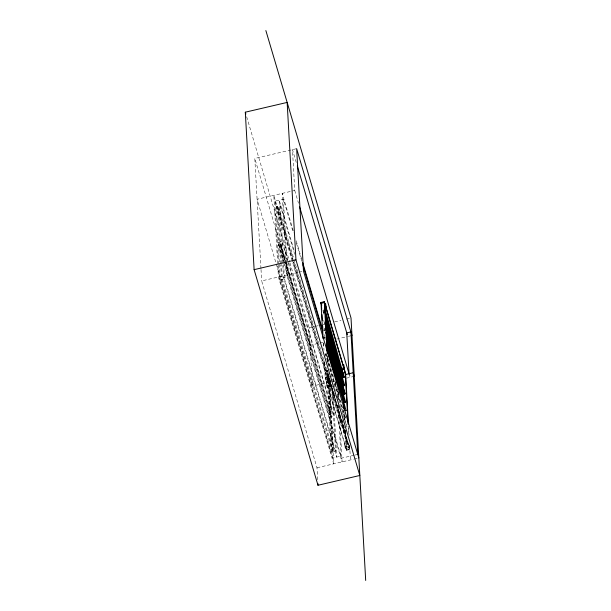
<?xml version="1.0" encoding="UTF-8"?>
<svg xmlns="http://www.w3.org/2000/svg" width="611" height="611" viewBox="0 0 611 611"><rect width="100%" height="100%" fill="white"/><g stroke="black" fill="none" stroke-linecap="round" stroke-linejoin="round"><path stroke-width="0.46" stroke-dasharray="3.06 2.29" d="M327.717 378.942L326.885 379.164L327.71 378.919L347.911 443.838L327.19 370.495L332.3 386.801M326.114 354.189L325.533 354.212L326.129 354.113M323.723 312.435C323.02 312.343 323.418 313.733 322.913 309.716M260.966 268.565L254.802 158.44L296.64 148.656M296.236 162.396L292.455 149.634L294.739 190.456L257.086 199.262L275.989 263.066M278.54 264.265L275.011 201.134L283.374 199.171L293.372 232.921M331.895 385.984L335.546 451.308L331.361 452.285L280.273 279.807L276.195 206.908L280.38 205.93L294.708 254.298M317.674 479.734L317.002 467.759L261.653 280.907L298.031 272.407M298.947 272.193L302.582 271.337M283.703 262.707L340.915 456.112L332.552 458.067L279.334 278.402L287.697 276.447L286.964 263.257M280.273 279.807L284.459 278.83L283.664 264.632M334.477 380.959L312.435 386.114L309.174 327.794L314.634 326.518M315.543 326.305L318.27 325.671M322.814 324.609L324.64 324.181M334.645 321.844L341.007 320.355M346.468 319.079L350.103 318.224M323.013 342.282L310.151 345.291L254.802 158.44M336.531 339.128L347.445 336.577M348.354 336.363L351.989 335.508M331.361 452.285L327.29 379.393L329.795 378.805M332.552 458.067L328.229 380.798L331.574 380.011M346.345 378.186L353.441 376.529M326.763 385.946L330.116 385.167L329.932 381.883L326.58 382.669L326.763 385.946L327.19 387.382L330.536 386.603L330.352 383.318L327.007 384.105L327.19 387.382M329.39 416.931L333.568 415.954L282.481 243.476L278.295 244.453L283.435 261.791M344.864 447.031L348.209 446.251L348.026 442.967L344.68 443.754L345.284 448.466L348.637 447.687L348.453 444.403L345.1 445.19L345.284 448.466M346.483 449.864L349.836 449.077M346.513 450.299L349.859 449.513L328.542 377.208L325.197 377.995L346.513 450.299L345.49 432.03M354.25 455.21L341.037 458.296L338.066 405.131M355.136 455.004L357.779 454.385M317.002 467.759L353.555 459.212M354.288 459.044L357.076 458.395M324.609 328.779L324.128 328.985L324.594 328.71M326.129 353.807L325.48 354.128L335.813 390.689M326.106 353.746L325.487 354.075L345.765 419.054L340.258 399.724M323.708 314.199C323.311 310.533 323.303 312.129 323.922 315.139M324.456 323.44L323.822 320.462L324.647 324.395M325.105 339.227L324.548 337.425L325.06 339.25M326.32 353.914L333.896 378.224M335.011 381.822L336.699 387.221M338.104 391.727L339.227 395.325M337.448 396.47L339.411 402.771M340.533 406.368L346.987 427.074L326.572 354.831M334.263 393.11L335.386 396.707M326.877 379.141L347.522 444.113L347.911 443.8L347.079 443.96L326.411 370.793L326.77 370.457L327.206 370.526L326.411 370.778L346.055 433.818L341.961 419.154M294.739 190.456L298.519 203.219M349.026 373.718L350.088 377.315L349.981 375.414M323.127 309.746L323.937 312.481M293.257 230.767L282.19 193.397L285.963 260.798M296.228 240.787L301.628 259.018M323.769 333.759L325.388 339.227M296.343 242.949L301.75 261.187M294.051 250.311L279.196 200.156L283.512 277.425L336.737 457.089L332.888 388.298M292.86 258.636L277.455 206.617L279.426 241.971L285.108 261.134M293.944 262.287L328.542 379.095L330.52 414.449L285.375 262.05M330.116 385.167L330.536 386.603M348.209 446.251L348.637 447.687M293.265 260.973L273.82 195.352L278.387 276.997L333.736 463.848L329.169 382.203L293.532 261.89M275.011 201.134L292.302 259.499M292.57 260.408L328.229 380.798M276.195 206.908L327.29 379.393M246.668 116.762L289.69 262.02M289.965 262.936L309.174 327.794M286.483 262.768L280.266 241.78L278.288 206.419L329.382 378.904L331.353 414.258L286.75 263.677M284.39 263.257L278.173 242.269L282.358 241.292L333.446 413.769L329.268 414.747L284.665 264.166M284.459 278.83L335.546 451.308M276.256 263.975L312.435 386.114M335.088 381.432L339.227 396.065M338.089 405.437L339.12 409.095M348.675 428.433L349.095 435.253M349.622 445.327L350.47 459.938M348.201 426.05L348.621 433.566M349.248 444.823L349.408 447.642L346.063 448.421L345.009 429.655M344.543 415.136L344.81 419.826M344.069 412.761L344.489 420.269M338.173 391.636L338.654 400.182M339.288 411.577L342.107 461.893L286.758 275.042L286.017 261.752M337.173 389.207L337.44 393.919M337.486 394.691L337.639 397.54M327.817 358L328.13 363.629M328.817 375.834L328.97 378.652L325.625 379.431L324.624 361.597M327.336 355.625L327.756 363.133M328.283 372.519L328.573 377.651L325.22 378.43L324.204 360.162M323.578 342.824L323.998 350.34M323.257 343.267L323.517 347.957M283.374 199.171L286.91 262.31M280.38 205.93L283.451 260.844M281.48 263.501L280.388 243.965L331.475 416.442L333.453 451.796L282.366 279.319L281.534 264.433M280.64 263.7L279.548 244.163L330.643 416.641L332.621 451.995L281.526 279.517L280.693 264.632M278.593 265.212L279.334 278.402M261.019 269.52L261.653 280.907M324.082 329.062L324.594 330.91L324.105 328.978L324.594 329.214L324.09 329.046M347.086 443.945L347.835 443.639L347.086 443.922M324.624 337.241L325.358 337.165L324.624 337.241M327.145 370.808L326.495 370.915L327.129 370.755M328.519 376.773L325.174 377.56L346.46 449.421L349.805 448.642L328.519 376.773"/><path stroke-width="0.92" d="M245.309 112.195L287.147 102.419L295.953 259.874L359.818 475.473L317.98 485.256L254.115 269.657L245.309 112.195L245.851 114.028M254.115 269.657L295.953 259.874M322.998 338.578L320.974 302.468L324.319 301.689L345.612 373.558L348.415 423.736M321.027 303.346L324.372 302.567M324.479 308.624L326.159 308.234L325.548 303.514L325.732 306.798M338.234 376.239L342.641 375.215M345.284 374.596L353.211 372.741L354.273 376.33M325.388 316.704L344.176 377.094L324.808 308.433M326.236 322.295L343.359 377.247L343.863 377.346L344.176 377.056L343.351 377.239L324.747 311.366M325.289 323.242L344.65 385.411L325.273 316.773M326.702 330.643L343.817 385.556L344.337 385.694L344.65 385.396L343.84 385.457L344.543 385.228L343.817 385.572L325.472 320.63M326.037 332.483L345.1 393.805L344.291 393.828L345.116 393.683L325.487 324.204M327.45 339.884L344.283 393.904L344.803 394.034L345.093 393.782L344.283 393.919L325.938 328.97M326.503 340.831L345.582 402.099L325.953 332.544M327.068 345.528L344.757 402.267L345.268 402.374L345.582 402.084L344.749 402.244L326.664 338.227M327.252 350.072L346.047 410.439L326.679 341.801M265.861 30.55L351.012 318.018L365.691 580.45M351.989 335.508L296.64 148.656L303.491 271.131L358.84 457.983M297.32 166.039L347.277 334.691M299.604 206.869L349.278 374.581M345.658 374.428L324.349 302.124L320.996 302.911L321.562 305.164M320.974 302.468L321.783 305.202M334.721 348.866L342.313 375.215L334.5 348.828M325.335 317.903L326.144 320.63M326.686 322.448L328.573 328.817M302.712 262.669L322.959 331.025M335.378 372.954L336.73 377.514M302.827 264.838L322.822 332.331M327.679 348.744L334.973 373.367M336.058 377.018L336.6 378.843M357.779 454.385L350.928 331.918L346.743 332.896L349.026 373.718M348.094 424.179L345.207 372.557L341.862 373.336L342.122 378.033M343.596 398.242L343.703 400.113M344.016 405.75L344.123 407.629M342.175 378.973L343.122 395.867M343.176 396.799L343.856 409.003M340.854 369.281L340.907 370.106L344.253 369.319L343.642 364.607L343.825 367.883L340.48 368.67L340.373 366.821M336.478 376.651L336.577 378.553M324.769 303.56L327.557 353.311M324.319 301.689L327.236 353.746M321.424 304.347L321.692 309.036M322.005 314.673L322.318 320.301M322.631 325.93L322.898 330.627M317.88 483.416L317.98 485.256M343.351 377.201L344.108 376.895L343.351 377.17M344.749 402.229L345.551 401.962L344.764 402.191M345.215 410.569L346.047 410.363L345.223 410.615"/></g></svg>
